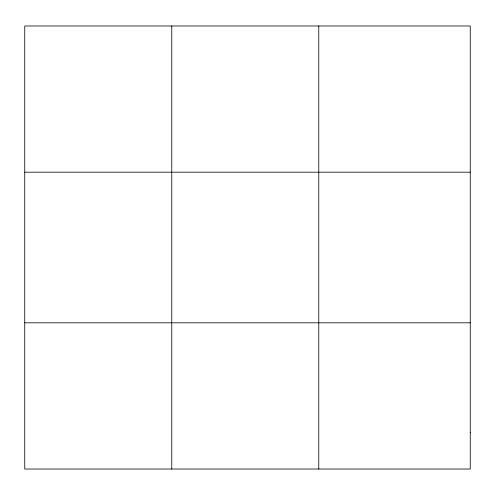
<?xml version="1.0" encoding="UTF-8"?>
<svg xmlns="http://www.w3.org/2000/svg" width="495" height="495" viewBox="0 0 495 495"><rect width="100%" height="100%" fill="white"/><g stroke="black" fill="none" stroke-linecap="round" stroke-linejoin="round"><path stroke-width="0.74" d="M171.765 25.981L171.765 469.019M318.78 25.981L318.78 469.019M24.75 172.186L470.25 172.186M24.75 322.814L470.25 322.814M470.25 432.469L470.25 469.019L24.75 469.019L24.75 25.981L470.25 25.981L470.25 432.469"/></g></svg>
